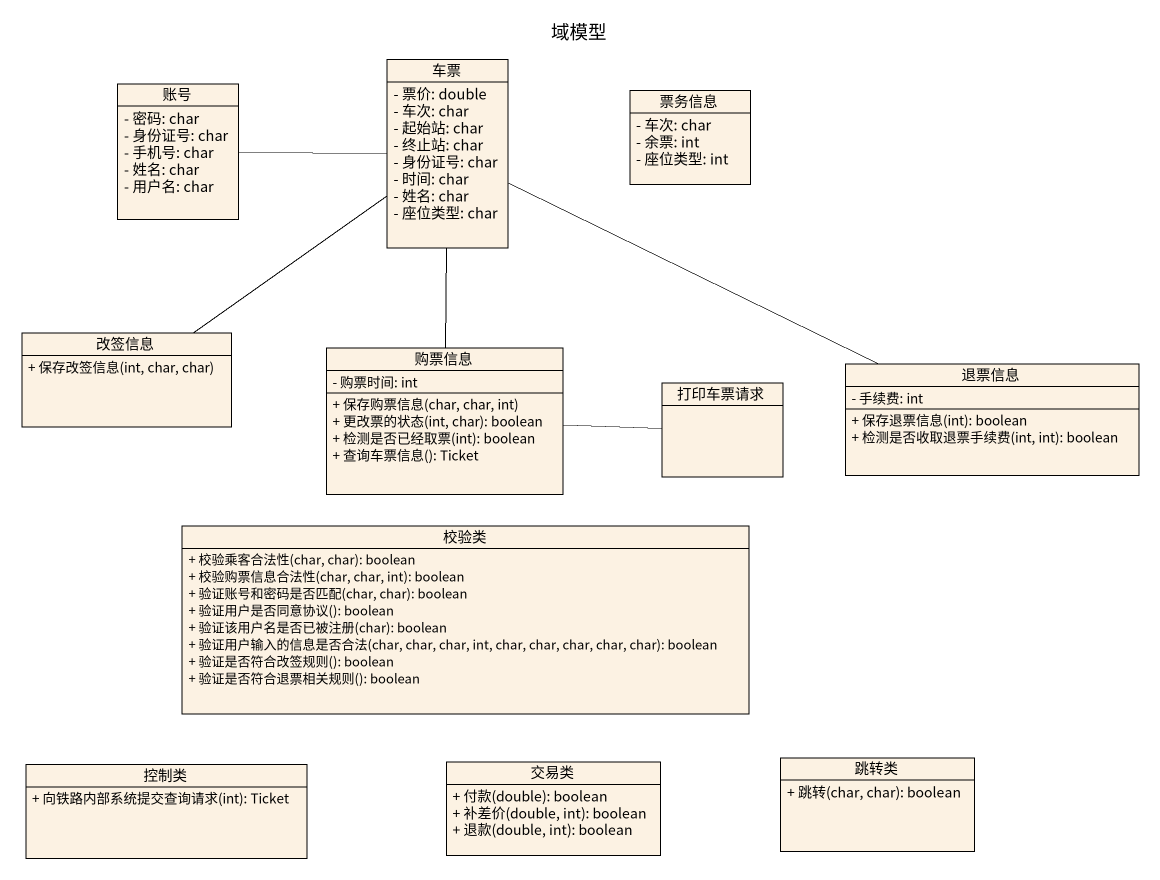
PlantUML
@startuml
title 域模型
hide circle
hide empty members
skinparam classAttributeIconSize 0
class 账号 {
  - 密码: char
  - 身份证号: char
  - 手机号: char
  - 姓名: char
  - 用户名: char
}
class 车票 {
  - 票价: double
  - 车次: char
  - 起始站: char
  - 终止站: char
  - 身份证号: char
  - 时间: char
  - 姓名: char
  - 座位类型: char
}
class 票务信息 {
  - 车次: char
  - 余票: int
  - 座位类型: int
}
class 改签信息 {
  + 保存改签信息(int, char, char)
}
class 购票信息 {
  - 购票时间: int
  + 保存购票信息(char, char, int)
  + 更改票的状态(int, char): boolean
  + 检测是否已经取票(int): boolean
  + 查询车票信息(): Ticket
}
class 打印车票请求
class 退票信息 {
  - 手续费: int
  + 保存退票信息(int): boolean
  + 检测是否收取退票手续费(int, int): boolean
}
class 校验类 {
  + 校验乘客合法性(char, char): boolean
  + 校验购票信息合法性(char, char, int): boolean
  + 验证账号和密码是否匹配(char, char): boolean
  + 验证用户是否同意协议(): boolean
  + 验证该用户名是否已被注册(char): boolean
  + 验证用户输入的信息是否合法(char, char, char, int, char, char, char, char, char): boolean
  + 验证是否符合改签规则(): boolean
  + 验证是否符合退票相关规则(): boolean
}
class 控制类 {
  + 向铁路内部系统提交查询请求(int): Ticket
}
class 交易类 {
  + 付款(double): boolean
  + 补差价(double, int): boolean
  + 退款(double, int): boolean
}
class 跳转类 {
  + 跳转(char, char): boolean
}
账号 -right- 车票
车票 -- 改签信息
购票信息 -up- 车票
购票信息 -right- 打印车票请求
退票信息 -left- 车票
@enduml
